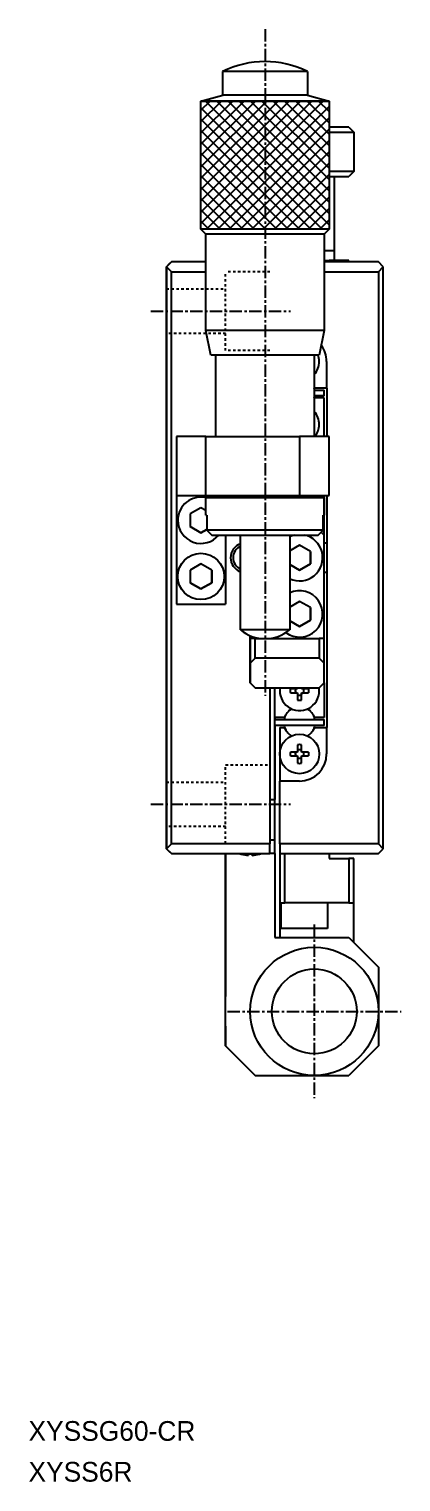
# Model space of a CAD drawing. Extents: x 79 to 238, y 76 to 229.
# Drawn here: x 79.1 to 116.8, y 81.2 to 228.6 of the extents above; entities that cross this region are included whole.
import ezdxf

# ---------------------------------------------------------------- set-up
doc = ezdxf.new("R2010")
doc.units = 0
doc.linetypes.add('CENTER', pattern=[2, 1.25, -0.25, 0.25, -0.25])
doc.linetypes.add('DOT', pattern=[0.5, 0.25, -0.25])
doc.layers.get('0').update_dxf_attribs({"linetype": 'CONTINUOUS'})
doc.layers.add('CENTER', color=1, linetype='CENTER')

msp = doc.modelspace()

# ---------------------------------------------------------------- linework, layer by layer
at = {"color": 7, "linetype": 'CONTINUOUS'}
for p, q in [((98.73, 221.84), (98.73, 224.25)), ((107.33, 224.25), (98.73, 224.25)), ((107.33, 224.25), (107.33, 221.84)), ((96.53, 221.25), (98.73, 221.84)), ((96.53, 221.25), (109.53, 221.25)), ((96.53, 208.25), (96.53, 221.25)), ((107.33, 221.84), (98.73, 221.84)), ((107.33, 221.84), (109.53, 221.25)), ((109.53, 221.25), (109.53, 208.25)), ((111.53, 218.6), (109.53, 218.6)), ((109.53, 218.1), (112.03, 218.1)), ((111.53, 218.6), (112.03, 218.1)), ((112.03, 218.1), (112.03, 214.1)), ((112.03, 214.1), (109.53, 214.1)), ((109.53, 213.6), (111.53, 213.6)), ((109.53, 213.6), (110.03, 213.6)), ((109.53, 213.6), (110.03, 213.6)), ((110.03, 213.6), (110.03, 206.1)), ((110.03, 213.6), (111.53, 213.6)), ((112.03, 214.1), (111.53, 213.6)), ((97.03, 207.75), (96.53, 208.25)), ((109.53, 208.25), (96.53, 208.25)), ((109.03, 207.75), (97.03, 207.75)), ((97.03, 198), (97.03, 207.75)), ((109.53, 208.25), (109.03, 207.75)), ((109.03, 207.75), (109.03, 198)), ((93.03, 204.45), (93.53, 204.95)), ((93.53, 204.95), (93.03, 204.45)), ((93.03, 204.45), (93.38, 204.8)), ((93.38, 204.8), (93.03, 204.45)), ((97.03, 204.95), (93.53, 204.95)), ((109.03, 206.1), (110.03, 206.1)), ((109.03, 206.1), (110.03, 206.1)), ((109.03, 205.1), (109.53, 205.1)), ((114.53, 204.95), (109.03, 204.95)), ((111.53, 205.1), (109.53, 205.1)), ((110.03, 206.1), (110.03, 205.1)), ((111.53, 204.95), (111.53, 205.1)), ((115.03, 204.45), (114.53, 204.95)), ((93.03, 145.45), (93.03, 204.45)), ((93.03, 204.45), (93.03, 145.45)), ((93.03, 204.45), (93.53, 203.95)), ((93.53, 145.95), (93.53, 203.95)), ((93.53, 203.95), (97.03, 203.95)), ((109.03, 203.95), (114.53, 203.95)), ((114.53, 203.95), (115.03, 204.45)), ((114.53, 203.95), (114.53, 145.95)), ((115.03, 145.45), (115.03, 204.45)), ((93.03, 197.7), (93.03, 202.2)), ((93.03, 199.95), (93.03, 202.2)), ((93.03, 197.7), (93.03, 199.95)), ((109.03, 198), (97.03, 198)), ((97.53, 195.5), (97.03, 198)), ((109.03, 198), (108.53, 195.5)), ((108.53, 195.5), (97.53, 195.5)), ((98.03, 195.5), (97.53, 195.5)), ((108.28, 195.5), (97.78, 195.5)), ((98.03, 195.5), (97.78, 195.5)), ((98.03, 187.25), (98.03, 195.5)), ((108.03, 195.5), (108.03, 187.25)), ((108.28, 195.5), (108.03, 195.5)), ((108.53, 195.5), (108.03, 195.5)), ((109.28, 194.85), (109.28, 192.15)), ((108.03, 192.23), (108.07, 192.15)), ((108.03, 191.95), (109.03, 191.95)), ((109.28, 192.15), (108.07, 192.15)), ((109.03, 191.35), (109.03, 191.95)), ((109.28, 192.15), (109.33, 192.15)), ((109.33, 187.25), (109.33, 192.15)), ((109.03, 191.35), (108.03, 191.35)), ((108.07, 191.15), (108.03, 191.08)), ((108.07, 191.15), (108.03, 191.08)), ((109.03, 191.15), (108.07, 191.15)), ((109.03, 187.25), (109.03, 191.15)), ((97.03, 187.25), (94.03, 187.25)), ((94.03, 187.25), (94.03, 181.25)), ((94.03, 187.25), (94.03, 185.75)), ((97.03, 187.25), (106.53, 187.25)), ((97.03, 181.25), (97.03, 187.25)), ((109.53, 187.25), (106.53, 187.25)), ((106.53, 187.25), (106.53, 181.25)), ((109.53, 181.25), (109.53, 187.25)), ((94.03, 182.75), (94.03, 181.25)), ((94.03, 181.25), (94.03, 170.25)), ((94.03, 181.25), (94.03, 170.25)), ((94.03, 181.25), (97.03, 181.25)), ((97.03, 181.25), (98.28, 181.25)), ((97.03, 181.05), (97.23, 181.25)), ((98.28, 181.25), (106.53, 181.25)), ((106.53, 181.25), (109.53, 181.25)), ((108.83, 181.25), (109.03, 181.05)), ((109.03, 181.05), (109.03, 181.25)), ((109.33, 176.95), (109.33, 181.25)), ((96.53, 180.02), (95.43, 179.39)), ((97.03, 179.73), (96.53, 180.02)), ((97.03, 181.05), (109.03, 181.05)), ((97.03, 179.25), (97.03, 181.05)), ((109.03, 181.05), (109.03, 179.25)), ((109.03, 179.25), (109.03, 181.05)), ((95.43, 179.39), (95.43, 178.12)), ((97.03, 179.25), (97.11, 179.25)), ((97.11, 179.25), (97.11, 177.75)), ((108.94, 177.75), (108.94, 179.25)), ((108.94, 179.25), (109.03, 179.25)), ((109.03, 177.25), (109.03, 179.25)), ((96.53, 177.48), (95.43, 178.12)), ((95.43, 178.12), (96.53, 177.48)), ((97.11, 177.82), (96.53, 177.48)), ((96.53, 177.48), (97.11, 177.82)), ((108.94, 177.75), (97.11, 177.75)), ((97.11, 177.75), (97.62, 177.25)), ((97.62, 177.25), (108.43, 177.25)), ((99.03, 177.25), (99.03, 170.25)), ((100.53, 167.63), (100.53, 177.25)), ((105.53, 177.25), (105.53, 167.63)), ((108.43, 177.25), (108.94, 177.75)), ((108.73, 177.55), (109.03, 177.25)), ((109.03, 166.75), (109.03, 177.25)), ((109.33, 172.95), (109.33, 176.95)), ((106.53, 176.22), (105.53, 175.65)), ((107.63, 175.59), (106.53, 176.22)), ((107.63, 175.59), (107.63, 174.32)), ((107.63, 174.32), (107.63, 175.59)), ((109.03, 176.45), (109.33, 176.45)), ((96.53, 174.32), (95.43, 173.69)), ((97.63, 173.69), (96.53, 174.32)), ((106.53, 173.68), (105.53, 174.26)), ((105.53, 174.26), (106.53, 173.68)), ((107.63, 174.32), (106.53, 173.68)), ((106.53, 173.68), (107.63, 174.32)), ((95.43, 173.69), (95.43, 172.42)), ((96.53, 171.78), (95.43, 172.42)), ((95.43, 172.42), (96.53, 171.78)), ((97.63, 172.42), (96.53, 171.78)), ((96.53, 171.78), (97.63, 172.42)), ((97.63, 173.69), (97.63, 172.42)), ((97.63, 172.42), (97.63, 173.69)), ((109.33, 173.45), (109.03, 173.45)), ((109.33, 157.75), (109.33, 172.95)), ((94.03, 170.25), (99.03, 170.25)), ((106.53, 170.52), (105.53, 169.95)), ((107.63, 169.89), (106.53, 170.52)), ((107.63, 169.89), (107.63, 168.62)), ((107.63, 168.62), (107.63, 169.89)), ((106.53, 167.98), (105.53, 168.56)), ((105.53, 168.56), (106.53, 167.98)), ((107.63, 168.62), (106.53, 167.98)), ((106.53, 167.98), (107.63, 168.62)), ((105.53, 167.63), (100.53, 167.63)), ((101.53, 166.75), (101.53, 167.04)), ((101.53, 167.04), (101.53, 166.75)), ((101.53, 162.25), (101.53, 166.75)), ((102.03, 166.75), (101.53, 166.75)), ((101.53, 166.75), (101.53, 164.25)), ((102.03, 166.75), (108.53, 166.75)), ((102.03, 164.75), (102.03, 166.75)), ((109.03, 166.75), (108.53, 166.75)), ((108.53, 166.75), (108.53, 164.75)), ((109.03, 164.25), (109.03, 166.75)), ((101.53, 164.25), (102.03, 164.75)), ((101.53, 164.25), (101.53, 162.25)), ((108.53, 164.75), (102.03, 164.75)), ((108.53, 164.75), (109.03, 164.25)), ((109.03, 162.25), (109.03, 164.25)), ((101.53, 162.25), (102.03, 161.75)), ((102.03, 161.75), (101.53, 162.25)), ((109.03, 162.25), (108.53, 161.75)), ((109.03, 162.25), (109.03, 158.75)), ((102.03, 161.75), (108.53, 161.75)), ((103.53, 161.75), (103.53, 145.95)), ((104.03, 158.75), (104.03, 161.75)), ((106.33, 161.65), (105.6, 161.65)), ((105.6, 161.25), (106.33, 161.25)), ((106.33, 161.75), (106.33, 161.65)), ((106.33, 161.25), (106.33, 160.52)), ((106.73, 161.75), (106.73, 161.65)), ((106.73, 161.65), (106.73, 161.75)), ((107.45, 161.65), (106.73, 161.65)), ((106.73, 160.52), (106.73, 161.25)), ((106.73, 161.25), (107.45, 161.25)), ((106.73, 161.25), (106.73, 161.07)), ((106.73, 160.52), (106.73, 161.07)), ((104.98, 158.75), (104.03, 158.75)), ((104.03, 158.75), (104.03, 158.55)), ((104.03, 158.55), (104.03, 158.75)), ((104.03, 158.55), (109.03, 158.55)), ((104.03, 157.95), (104.03, 158.55)), ((104.03, 157.95), (104.03, 150.45)), ((104.03, 150.45), (104.03, 157.95)), ((109.03, 157.95), (104.03, 157.95)), ((104.53, 157.75), (104.53, 155.05)), ((104.53, 157.75), (104.98, 157.75)), ((105.15, 159.05), (104.98, 158.75)), ((104.98, 157.75), (105.15, 157.46)), ((108.07, 158.75), (107.9, 159.05)), ((108.07, 158.75), (107.9, 159.05)), ((107.9, 157.46), (108.07, 157.75)), ((109.03, 158.75), (108.07, 158.75)), ((108.07, 157.75), (109.28, 157.75)), ((109.03, 157.95), (109.03, 158.55)), ((109.28, 157.75), (109.28, 155.05)), ((109.28, 157.75), (109.33, 157.75)), ((104.53, 155.05), (104.53, 152.3)), ((106.33, 155.25), (105.6, 155.25)), ((105.6, 154.85), (106.33, 154.85)), ((106.33, 155.98), (106.33, 155.25)), ((106.33, 154.85), (106.33, 154.12)), ((106.73, 155.25), (106.73, 155.98)), ((107.45, 155.25), (106.73, 155.25)), ((106.73, 154.85), (107.45, 154.85)), ((106.73, 154.12), (106.73, 154.85)), ((93.03, 147.7), (93.03, 152.2)), ((93.03, 149.95), (93.03, 152.2)), ((104.53, 145.95), (104.53, 152.3)), ((106.53, 152.3), (104.53, 152.3)), ((103.53, 150.45), (104.03, 150.45)), ((104.03, 146.35), (104.03, 150.45)), ((93.03, 147.7), (93.03, 149.95)), ((93.53, 145.95), (93.03, 145.45)), ((103.53, 145.95), (93.53, 145.95)), ((103.53, 146.35), (104.03, 146.35)), ((103.53, 144.95), (103.53, 145.95)), ((104.03, 144.95), (104.03, 146.35)), ((114.53, 145.95), (104.53, 145.95)), ((104.53, 145.95), (104.53, 144.95)), ((115.03, 145.45), (114.53, 145.95)), ((93.53, 144.95), (93.03, 145.45)), ((93.03, 145.45), (93.53, 144.95)), ((93.03, 145.45), (93.38, 145.1)), ((93.38, 145.1), (93.03, 145.45)), ((93.53, 144.95), (103.53, 144.95)), ((99.03, 125.45), (99.03, 144.95)), ((99.03, 144.95), (99.03, 137.95)), ((100.6, 144.9), (100.58, 144.9)), ((101.73, 144.9), (101.33, 144.9)), ((101.33, 144.9), (101.33, 144.77)), ((101.73, 144.77), (101.73, 144.9)), ((102.48, 144.9), (102.45, 144.9)), ((104.03, 144.95), (103.53, 144.95)), ((104.03, 144.95), (104.03, 136.45)), ((104.53, 144.95), (114.53, 144.95)), ((104.53, 144.95), (104.53, 139.95)), ((105.03, 139.95), (105.03, 144.95)), ((109.53, 144.95), (109.53, 144.45)), ((109.53, 144.45), (111.53, 144.45)), ((112.03, 144.45), (111.53, 144.45)), ((111.53, 144.45), (111.53, 139.95)), ((112.03, 139.95), (112.03, 144.45)), ((114.53, 144.95), (115.03, 145.45)), ((104.53, 139.95), (104.53, 136.45)), ((104.53, 139.95), (105.03, 139.95)), ((104.68, 137.35), (104.68, 139.95)), ((111.53, 139.95), (105.03, 139.95)), ((109.38, 139.95), (109.38, 137.35)), ((111.53, 139.95), (112.03, 139.95)), ((112.03, 135.95), (112.03, 139.95)), ((99.03, 137.95), (99.03, 130.45)), ((107.03, 137.35), (104.68, 137.35)), ((109.38, 137.35), (107.03, 137.35)), ((104.03, 136.45), (111.53, 136.45)), ((111.53, 136.45), (114.53, 133.45)), ((114.53, 133.45), (114.53, 128.95)), ((114.53, 128.95), (114.53, 125.45)), ((99.03, 127.45), (99.03, 125.45)), ((99.03, 125.45), (102.03, 122.45)), ((102.03, 122.45), (99.03, 125.45)), ((114.53, 125.45), (111.53, 122.45)), ((102.03, 122.45), (108.03, 122.45)), ((108.03, 122.45), (111.53, 122.45))]:
    msp.add_line(p, q, dxfattribs=at)
at = {"color": 9, "linetype": 'CONTINUOUS'}
for p, q in [((109.53, 221.25), (96.53, 221.25)), ((96.53, 208.25), (96.53, 221.25)), ((109.53, 221.25), (109.53, 208.25)), ((109.53, 208.25), (96.53, 208.25)), ((109.53, 205.1), (109.53, 204.95))]:
    msp.add_line(p, q, dxfattribs=at)
at = {"color": 3, "linetype": 'CONTINUOUS'}
for p, q in [((96.53, 220.33), (97.45, 221.25)), ((96.53, 219.18), (98.6, 221.25)), ((96.53, 218.03), (99.75, 221.25)), ((96.53, 216.88), (100.9, 221.25)), ((96.53, 215.73), (102.05, 221.25)), ((96.53, 214.58), (103.2, 221.25)), ((96.53, 213.43), (104.35, 221.25)), ((96.53, 212.28), (105.49, 221.25)), ((96.53, 211.13), (106.64, 221.25)), ((96.53, 209.99), (107.79, 221.25)), ((96.53, 208.84), (108.94, 221.25)), ((109.53, 208.7), (96.98, 221.25)), ((109.53, 209.85), (98.13, 221.25)), ((109.53, 211), (99.28, 221.25)), ((109.53, 212.15), (100.42, 221.25)), ((109.53, 213.3), (101.57, 221.25)), ((109.53, 214.45), (102.72, 221.25)), ((109.53, 215.6), (103.87, 221.25)), ((109.53, 216.75), (105.02, 221.25)), ((109.53, 217.9), (106.17, 221.25)), ((109.53, 219.05), (107.32, 221.25)), ((109.53, 220.19), (108.47, 221.25)), ((108.83, 208.25), (96.53, 220.55)), ((97.09, 208.25), (109.53, 220.69)), ((98.24, 208.25), (109.53, 219.54)), ((107.68, 208.25), (96.53, 219.41)), ((106.53, 208.25), (96.53, 218.26)), ((99.39, 208.25), (109.53, 218.39)), ((105.38, 208.25), (96.53, 217.11)), ((100.54, 208.25), (109.53, 217.24)), ((104.23, 208.25), (96.53, 215.96)), ((101.69, 208.25), (109.53, 216.09)), ((103.08, 208.25), (96.53, 214.81)), ((101.93, 208.25), (96.53, 213.66)), ((102.84, 208.25), (109.53, 214.94)), ((103.99, 208.25), (109.53, 213.79)), ((100.78, 208.25), (96.53, 212.51)), ((105.13, 208.25), (109.53, 212.64)), ((99.64, 208.25), (96.53, 211.36)), ((106.28, 208.25), (109.53, 211.5)), ((98.49, 208.25), (96.53, 210.21)), ((107.43, 208.25), (109.53, 210.35)), ((108.58, 208.25), (109.53, 209.2)), ((97.34, 208.25), (96.53, 209.06))]:
    msp.add_line(p, q, dxfattribs=at)
at = {"color": 3, "linetype": 'DOT'}
for p, q in [((99.03, 195.95), (99.03, 203.95)), ((103.53, 203.95), (99.03, 203.95)), ((93.03, 202.2), (99.03, 202.2)), ((99.03, 197.7), (93.03, 197.7)), ((103.53, 195.95), (99.03, 195.95)), ((99.03, 145.95), (99.03, 153.95)), ((99.03, 153.95), (103.53, 153.95)), ((93.03, 152.2), (99.03, 152.2)), ((99.03, 147.7), (93.03, 147.7))]:
    msp.add_line(p, q, dxfattribs=at)
at = {"color": 7, "linetype": 'CONTINUOUS'}
for centre, radius in [((96.53, 173.05), 2.35), ((106.53, 155.05), 2), ((108.03, 128.95), 6.5), ((108.03, 128.95), 4.3)]:
    msp.add_circle(centre, radius, dxfattribs=at)
for centre, radius, start, end in [((103.03, 215.51), 9.75, 63.8162, 116.1838), ((106.53, 194.85), 2.75, 0, 36.87), ((106.53, 194.85), 2, 318.5904, 0), ((106.53, 194.85), 2, 0, 18.9656), ((106.53, 191.65), 1.59, 10.893, 19.1117), ((106.53, 191.65), 1.59, 340.8883, 349.1069), ((106.53, 188.45), 2, 0, 41.4096), ((106.53, 188.45), 2, 323.1301, 0), ((96.53, 178.75), 2.35, 77.7155, 180), ((96.53, 178.75), 2.35, 180, 320.335), ((106.53, 174.95), 2.35, 244.8156, 78.1597), ((106.53, 174.95), 2.35, 101.8403, 115.1844), ((101.03, 174.95), 1.25, 113.578, 246.422), ((106.53, 169.25), 2.35, 233.8126, 115.1844), ((103.03, 170.75), 4, 231.3178, 270), ((103.03, 170.75), 4, 270, 308.6822), ((106.53, 161.45), 2, 171.3731, 0), ((106.53, 161.45), 0.95, 167.8468, 192.1532), ((106.53, 161.45), 0.435, 152.6335, 207.3665), ((106.53, 161.45), 0.435, 242.6335, 297.3665), ((106.53, 161.45), 0.435, 332.6335, 27.3665), ((106.53, 161.45), 0.95, 347.8468, 12.1532), ((106.53, 161.45), 2, 0, 8.6269), ((106.53, 158.25), 1.59, 135, 150), ((106.53, 158.25), 1.59, 120.4333, 135), ((106.64, 158.14), 1.75, 121.8815, 135), ((106.53, 161.45), 0.95, 257.8468, 282.1532), ((106.53, 158.25), 1.59, 45.0003, 59.5667), ((106.41, 158.14), 1.75, 45, 58.1185), ((106.53, 158.25), 1.59, 30, 45), ((106.53, 158.25), 1.59, 150, 169.107), ((106.53, 158.25), 1.59, 190.8931, 210), ((106.53, 158.25), 1.59, 10.893, 30), ((106.53, 158.25), 1.59, 330, 349.1069), ((106.53, 158.25), 1.59, 210, 225), ((106.53, 158.25), 1.59, 224.9997, 239.5668), ((106.64, 158.37), 1.75, 225, 238.1185), ((106.53, 158.25), 1.59, 300.4332, 315.0002), ((106.41, 158.37), 1.75, 301.8815, 315), ((106.53, 158.25), 1.59, 315, 330), ((106.53, 155.05), 0.95, 167.8468, 192.1532), ((106.53, 155.05), 0.435, 152.6335, 207.3665), ((106.53, 155.05), 0.95, 77.8468, 102.1532), ((106.53, 155.05), 0.435, 62.6335, 117.3665), ((106.53, 155.05), 2.75, 270, 0), ((106.53, 155.05), 0.435, 332.6335, 27.3665), ((106.53, 155.05), 0.95, 347.8468, 12.1532), ((106.53, 155.05), 0.435, 242.6335, 297.3665), ((106.53, 155.05), 0.95, 257.8468, 282.1532), ((101.53, 147.95), 3.2, 249.6359, 252.73), ((101.53, 147.95), 3.19, 253.0947, 266.4096), ((101.53, 147.95), 3.19, 273.5904, 286.9053), ((101.53, 147.95), 3.2, 287.27, 290.3641)]:
    msp.add_arc(centre, radius, start, end, dxfattribs=at)
at = {"color": 9, "linetype": 'CONTINUOUS'}
for start, end in [(109.4711, 180), (180, 250.5289)]:
    msp.add_arc((101.03, 174.95), 1.5, start, end, dxfattribs=at)
at = {"layer": 'CENTER', "color": 1, "linetype": 'CENTER'}
for p, q in [((103.03, 228.55), (103.03, 160.95)), ((91.43, 199.95), (105.63, 199.95)), ((91.43, 149.95), (105.63, 149.95)), ((108.03, 137.75), (108.03, 120.15)), ((99.23, 128.95), (116.83, 128.95))]:
    msp.add_line(p, q, dxfattribs=at)

# ---------------------------------------------------------------- texts
at = {"color": 7, "linetype": 'CONTINUOUS'}
for s, p in [('XYSSG60-CR', (79.02, 85.41)), ('XYSS6R', (79.02, 81.27))]:
    msp.add_text(s, height=2, dxfattribs=at).set_placement(p)

doc.saveas('drawing.dxf')
